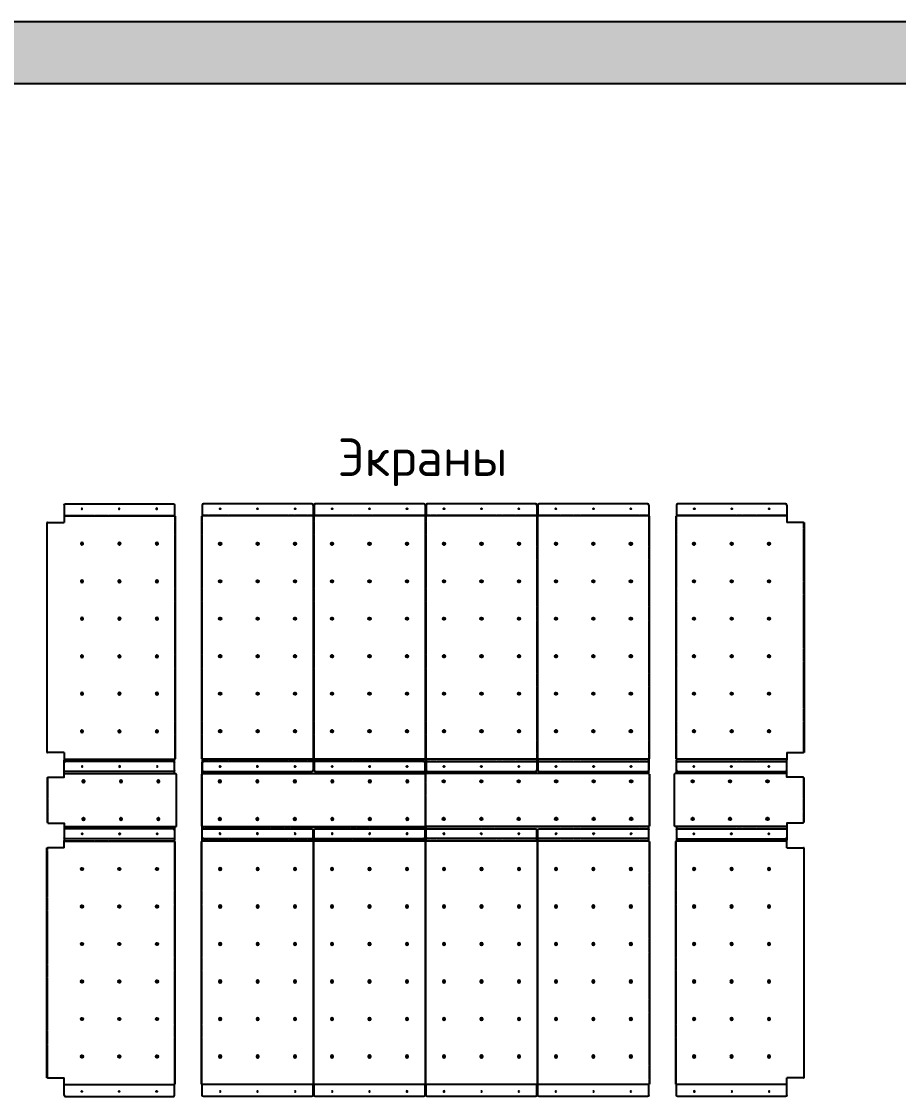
# Model space of a CAD drawing. Header units: millimetres. Extents: x 2140 to 223837, y 2113 to 170313.
# Drawn here: x 163600 to 167111, y 105422 to 109722 of the extents above; entities that cross this region are included whole.
import ezdxf

# ---------------------------------------------------------------- set-up
doc = ezdxf.new("R2010")
doc.units = ezdxf.units.MM
doc.linetypes.add('PHANTOM', pattern=[12.7, 6.35, -1.27, 1.27, -1.27, 1.27, -1.27])
doc.layers.add('Сетка def', color=7, linetype='Continuous')
doc.styles.get("Standard").update_dxf_attribs({"font": 'isocpeur.ttf'})

# ---------------------------------------------------------------- blocks, each defined once
blk = doc.blocks.new('*U1120')
at = {"linetype": 'ByBlock', "ltscale": 300}
h = blk.add_hatch(dxfattribs=at)
h.set_pattern_fill('AR-SAND', color=256, scale=50, style=0)
h.set_pattern_definition([(37.5, (-947182.614, 840980.66), (-3.149668, 96.3411885), [0, -76, 0, -85, 0, -81.25]), (7.5, (-947182.61, 840980.66), (88.488835, 141.107303), [0, -41, 0, -68.5, 0, -26.25]), (327.5, (-947244.114, 840980.66), (155.707093, 0.2829527), [0, -25, 0, -90, 0, -117.5]), (317.5, (-947244.11, 840980.66), (150.30633, 43.883778), [0, -12.5, 0, -59, 0, -67.5])])
h.paths.add_polyline_path([(0, 0), (30045.7, 0), (30045.7, -250), (0, -250)])
blk.add_lwpolyline([(0, 0), (30045.7, 0), (30045.7, -250), (0, -250)], close=True, dxfattribs=at)
blk = doc.blocks.new('SW_CENTERMARKSYMBOL_36')
at = {"color": 0, "linetype": 'Continuous', "lineweight": 18}
for p, q in [((-5, 0), (-7.5, 0)), ((0, 0), (-2.5, 0)), ((0, 5), (0, 7.5)), ((0, 0), (0, 2.5)), ((0, 0), (0, -2.5)), ((0, 0), (2.5, 0)), ((5, 0), (7.5, 0)), ((0, -5), (0, -7.5))]:
    blk.add_line(p, q, dxfattribs=at)
blk = doc.blocks.new('SW_CENTERMARKSYMBOL_37')
at = {"color": 0, "linetype": 'Continuous', "lineweight": 18}
for p, q in [((-5, 0), (-7.5, 0)), ((0, 0), (-2.5, 0)), ((0, 5), (0, 7.5)), ((0, 0), (0, 2.5)), ((0, 0), (0, -2.5)), ((0, 0), (2.5, 0)), ((5, 0), (7.5, 0)), ((0, -5), (0, -7.5))]:
    blk.add_line(p, q, dxfattribs=at)
blk = doc.blocks.new('SW_CENTERMARKSYMBOL_38')
at = {"color": 0, "linetype": 'Continuous', "lineweight": 18}
for p, q in [((-5, 0), (-7.5, 0)), ((0, 0), (-2.5, 0)), ((0, 5), (0, 7.5)), ((0, 0), (0, 2.5)), ((0, 0), (0, -2.5)), ((0, 0), (2.5, 0)), ((5, 0), (7.5, 0)), ((0, -5), (0, -7.5))]:
    blk.add_line(p, q, dxfattribs=at)
blk = doc.blocks.new('SW_CENTERMARKSYMBOL_39')
at = {"color": 0, "linetype": 'Continuous', "lineweight": 18}
for p, q in [((-5, 0), (-7.5, 0)), ((0, 0), (-2.5, 0)), ((0, 5), (0, 7.5)), ((0, 0), (0, 2.5)), ((0, 0), (0, -2.5)), ((0, 0), (2.5, 0)), ((5, 0), (7.5, 0)), ((0, -5), (0, -7.5))]:
    blk.add_line(p, q, dxfattribs=at)
blk = doc.blocks.new('SW_CENTERMARKSYMBOL_40')
at = {"color": 0, "linetype": 'Continuous', "lineweight": 18}
for p, q in [((-5, 0), (-7.5, 0)), ((0, 0), (-2.5, 0)), ((0, 5), (0, 7.5)), ((0, 0), (0, 2.5)), ((0, 0), (0, -2.5)), ((0, 0), (2.5, 0)), ((5, 0), (7.5, 0)), ((0, -5), (0, -7.5))]:
    blk.add_line(p, q, dxfattribs=at)
blk = doc.blocks.new('SW_CENTERMARKSYMBOL_41')
at = {"color": 0, "linetype": 'Continuous', "lineweight": 18}
for p, q in [((-5, 0), (-7.5, 0)), ((0, 0), (-2.5, 0)), ((0, 5), (0, 7.5)), ((0, 0), (0, 2.5)), ((0, 0), (0, -2.5)), ((0, 0), (2.5, 0)), ((5, 0), (7.5, 0)), ((0, -5), (0, -7.5))]:
    blk.add_line(p, q, dxfattribs=at)
blk = doc.blocks.new('SW_CENTERMARKSYMBOL_42')
at = {"color": 0, "linetype": 'Continuous', "lineweight": 18}
for p, q in [((-5, 0), (-7.5, 0)), ((0, 0), (-2.5, 0)), ((0, 5), (0, 7.5)), ((0, 0), (0, 2.5)), ((0, 0), (0, -2.5)), ((0, 0), (2.5, 0)), ((5, 0), (7.5, 0)), ((0, -5), (0, -7.5))]:
    blk.add_line(p, q, dxfattribs=at)
blk = doc.blocks.new('SW_CENTERMARKSYMBOL_43')
at = {"color": 0, "linetype": 'Continuous', "lineweight": 18}
for p, q in [((-5, 0), (-7.5, 0)), ((0, 0), (-2.5, 0)), ((0, 5), (0, 7.5)), ((0, 0), (0, 2.5)), ((0, 0), (0, -2.5)), ((0, 0), (2.5, 0)), ((5, 0), (7.5, 0)), ((0, -5), (0, -7.5))]:
    blk.add_line(p, q, dxfattribs=at)
blk = doc.blocks.new('SW_CENTERMARKSYMBOL_44')
at = {"color": 0, "linetype": 'Continuous', "lineweight": 18}
for p, q in [((-5, 0), (-7.5, 0)), ((0, 0), (-2.5, 0)), ((0, 5), (0, 7.5)), ((0, 0), (0, 2.5)), ((0, 0), (0, -2.5)), ((0, 0), (2.5, 0)), ((5, 0), (7.5, 0)), ((0, -5), (0, -7.5))]:
    blk.add_line(p, q, dxfattribs=at)
blk = doc.blocks.new('SW_CENTERMARKSYMBOL_45')
at = {"color": 0, "linetype": 'Continuous', "lineweight": 18}
for p, q in [((-5, 0), (-7.5, 0)), ((0, 0), (-2.5, 0)), ((0, 5), (0, 7.5)), ((0, 0), (0, 2.5)), ((0, 0), (0, -2.5)), ((0, 0), (2.5, 0)), ((5, 0), (7.5, 0)), ((0, -5), (0, -7.5))]:
    blk.add_line(p, q, dxfattribs=at)
blk = doc.blocks.new('SW_CENTERMARKSYMBOL_46')
at = {"color": 0, "linetype": 'Continuous', "lineweight": 18}
for p, q in [((-5, 0), (-7.5, 0)), ((0, 0), (-2.5, 0)), ((0, 5), (0, 7.5)), ((0, 0), (0, 2.5)), ((0, 0), (0, -2.5)), ((0, 0), (2.5, 0)), ((5, 0), (7.5, 0)), ((0, -5), (0, -7.5))]:
    blk.add_line(p, q, dxfattribs=at)
blk = doc.blocks.new('SW_CENTERMARKSYMBOL_47')
at = {"color": 0, "linetype": 'Continuous', "lineweight": 18}
for p, q in [((-5, 0), (-7.5, 0)), ((0, 0), (-2.5, 0)), ((0, 5), (0, 7.5)), ((0, 0), (0, 2.5)), ((0, 0), (0, -2.5)), ((0, 0), (2.5, 0)), ((5, 0), (7.5, 0)), ((0, -5), (0, -7.5))]:
    blk.add_line(p, q, dxfattribs=at)
blk = doc.blocks.new('SW_CENTERMARKSYMBOL_48')
at = {"color": 0, "linetype": 'Continuous', "lineweight": 18}
for p, q in [((-5, 0), (-7.5, 0)), ((0, 0), (-2.5, 0)), ((0, 5), (0, 7.5)), ((0, 0), (0, 2.5)), ((0, 0), (0, -2.5)), ((0, 0), (2.5, 0)), ((5, 0), (7.5, 0)), ((0, -5), (0, -7.5))]:
    blk.add_line(p, q, dxfattribs=at)
blk = doc.blocks.new('SW_CENTERMARKSYMBOL_49')
at = {"color": 0, "linetype": 'Continuous', "lineweight": 18}
for p, q in [((-5, 0), (-7.5, 0)), ((0, 0), (-2.5, 0)), ((0, 5), (0, 7.5)), ((0, 0), (0, 2.5)), ((0, 0), (0, -2.5)), ((0, 0), (2.5, 0)), ((5, 0), (7.5, 0)), ((0, -5), (0, -7.5))]:
    blk.add_line(p, q, dxfattribs=at)
blk = doc.blocks.new('SW_CENTERMARKSYMBOL_50')
at = {"color": 0, "linetype": 'Continuous', "lineweight": 18}
for p, q in [((-5, 0), (-7.5, 0)), ((0, 0), (-2.5, 0)), ((0, 5), (0, 7.5)), ((0, 0), (0, 2.5)), ((0, 0), (0, -2.5)), ((0, 0), (2.5, 0)), ((5, 0), (7.5, 0)), ((0, -5), (0, -7.5))]:
    blk.add_line(p, q, dxfattribs=at)
blk = doc.blocks.new('SW_CENTERMARKSYMBOL_51')
at = {"color": 0, "linetype": 'Continuous', "lineweight": 18}
for p, q in [((-5, 0), (-7.5, 0)), ((0, 0), (-2.5, 0)), ((0, 5), (0, 7.5)), ((0, 0), (0, 2.5)), ((0, 0), (0, -2.5)), ((0, 0), (2.5, 0)), ((5, 0), (7.5, 0)), ((0, -5), (0, -7.5))]:
    blk.add_line(p, q, dxfattribs=at)
blk = doc.blocks.new('SW_CENTERMARKSYMBOL_52')
at = {"color": 0, "linetype": 'Continuous', "lineweight": 18}
for p, q in [((-5, 0), (-7.5, 0)), ((0, 0), (-2.5, 0)), ((0, 5), (0, 7.5)), ((0, 0), (0, 2.5)), ((0, 0), (0, -2.5)), ((0, 0), (2.5, 0)), ((5, 0), (7.5, 0)), ((0, -5), (0, -7.5))]:
    blk.add_line(p, q, dxfattribs=at)
blk = doc.blocks.new('SW_CENTERMARKSYMBOL_53')
at = {"color": 0, "linetype": 'Continuous', "lineweight": 18}
for p, q in [((-5, 0), (-7.5, 0)), ((0, 0), (-2.5, 0)), ((0, 5), (0, 7.5)), ((0, 0), (0, 2.5)), ((0, 0), (0, -2.5)), ((0, 0), (2.5, 0)), ((5, 0), (7.5, 0)), ((0, -5), (0, -7.5))]:
    blk.add_line(p, q, dxfattribs=at)
blk = doc.blocks.new('экран центр1100')
at = {"color": 0, "linetype": 'Continuous', "lineweight": 25}
for p, q in [((0, -11), (0, -52)), ((439, -6), (5, -6)), ((444, -11), (444, -52)), ((-2, -55.9), (-2, -1025.9)), ((-2, -55.9), (0, -55.9)), ((0, -52), (0, -54)), ((444, -54), (0, -54)), ((0, -54), (0, -55.2)), ((0, -55.2), (0, -55.9)), ((444, -52), (444, -54)), ((444, -54), (444, -55.2)), ((444, -55.2), (444, -55.9)), ((444, -55.9), (446, -55.9)), ((446, -1025.9), (446, -55.9)), ((0, -1025.9), (-2, -1025.9)), ((0, -1025.9), (0, -1026.6)), ((0, -1026.6), (0, -1027.8)), ((444, -1027.8), (0, -1027.8)), ((0, -1027.8), (0, -1029.8)), ((0, -1029.8), (0, -1072)), ((444, -1025.9), (444, -1026.6)), ((446, -1025.9), (444, -1025.9)), ((444, -1026.6), (444, -1027.8)), ((444, -1027.8), (444, -1029.8)), ((444, -1029.8), (444, -1072))]:
    blk.add_line(p, q, dxfattribs=at)
at = {"color": 0, "linetype": 'PHANTOM', "lineweight": 18}
for p, q in [((444, -52), (0, -52)), ((444, -55.2), (0, -55.2)), ((0, -55.9), (0, -1025.9)), ((444, -1025.9), (444, -55.9)), ((444, -1026.6), (0, -1026.6)), ((444, -1029.8), (0, -1029.8))]:
    blk.add_line(p, q, dxfattribs=at)
at = {"color": 0}
blk.add_line((5, -1077), (439, -1077), dxfattribs=at)
at = {"color": 0, "linetype": 'Continuous', "lineweight": 25}
for centre, radius in [((72, -26), 2), ((222, -26), 2), ((372, -26), 2), ((72, -165.9), 5), ((222, -165.9), 5), ((372, -165.9), 5), ((72, -315.9), 5), ((222, -315.9), 5), ((372, -315.9), 5), ((72, -465.9), 5), ((222, -465.9), 5), ((372, -465.9), 5), ((72, -615.9), 5), ((222, -615.9), 5), ((372, -615.9), 5), ((72, -765.9), 5), ((222, -765.9), 5), ((372, -765.9), 5), ((72, -915.9), 5), ((222, -915.9), 5), ((372, -915.9), 5), ((72, -1057), 2), ((222, -1057), 2), ((372, -1057), 2)]:
    blk.add_circle(centre, radius, dxfattribs=at)
for centre, start, end in [((5, -11), 90, 180), ((439, -11), 0, 90)]:
    blk.add_arc(centre, 5, start, end, dxfattribs=at)
at = {"color": 0}
for centre, start, end in [((5, -1072), 180, 270), ((439, -1072), 270, 0)]:
    blk.add_arc(centre, 5, start, end, dxfattribs=at)
at = {"color": 0, "linetype": 'Continuous', "lineweight": 0, "rotation": 90}
for name, p in [('SW_CENTERMARKSYMBOL_45', (72, -165.9)), ('SW_CENTERMARKSYMBOL_44', (222, -165.9)), ('SW_CENTERMARKSYMBOL_37', (372, -165.9)), ('SW_CENTERMARKSYMBOL_42', (72, -315.9)), ('SW_CENTERMARKSYMBOL_38', (222, -315.9)), ('SW_CENTERMARKSYMBOL_43', (372, -315.9)), ('SW_CENTERMARKSYMBOL_40', (72, -465.9)), ('SW_CENTERMARKSYMBOL_41', (222, -465.9)), ('SW_CENTERMARKSYMBOL_39', (372, -465.9)), ('SW_CENTERMARKSYMBOL_51', (72, -615.9)), ('SW_CENTERMARKSYMBOL_52', (222, -615.9)), ('SW_CENTERMARKSYMBOL_50', (372, -615.9)), ('SW_CENTERMARKSYMBOL_49', (72, -765.9)), ('SW_CENTERMARKSYMBOL_48', (222, -765.9)), ('SW_CENTERMARKSYMBOL_53', (372, -765.9)), ('SW_CENTERMARKSYMBOL_46', (72, -915.9)), ('SW_CENTERMARKSYMBOL_36', (222, -915.9)), ('SW_CENTERMARKSYMBOL_47', (372, -915.9))]:
    blk.add_blockref(name, p, dxfattribs=at)
blk = doc.blocks.new('экран бок 1100')
at = {"color": 0, "linetype": 'Continuous', "lineweight": 25}
for p, q in [((0, -11), (0, -52)), ((437, -6), (5, -6)), ((442, -11), (442, -52)), ((-2, -55.9), (-2, -1025.9)), ((-2, -55.9), (0, -55.9)), ((0, -52), (0, -54)), ((442, -54), (0, -54)), ((0, -54), (0, -55.2)), ((0, -55.2), (0, -55.9)), ((442, -52), (442, -54)), ((442, -54), (442, -55.2)), ((442, -55.2), (442, -81)), ((509, -81), (442, -81)), ((509, -81), (511, -81)), ((511, -81), (511, -1000.8)), ((0, -1025.9), (-2, -1025.9)), ((0, -1025.9), (0, -1026.6)), ((0, -1026.6), (0, -1027.8)), ((442, -1027.8), (0, -1027.8)), ((0, -1027.8), (0, -1029.8)), ((0, -1072), (0, -1031)), ((442, -1000.8), (509, -1000.8)), ((442, -1000.8), (442, -1026.6)), ((442, -1026.6), (442, -1027.8)), ((442, -1027.8), (442, -1029.8)), ((442, -1072), (442, -1031)), ((511, -1000.8), (509, -1000.8)), ((5, -1077), (437, -1077))]:
    blk.add_line(p, q, dxfattribs=at)
at = {"color": 0, "linetype": 'PHANTOM', "lineweight": 18}
for p, q in [((442, -52), (0, -52)), ((442, -55.2), (0, -55.2)), ((0, -55.9), (0, -1025.9)), ((509, -1000.8), (509, -81)), ((442, -1026.6), (0, -1026.6)), ((442, -1029.8), (0, -1029.8))]:
    blk.add_line(p, q, dxfattribs=at)
at = {"color": 0, "linetype": 'Continuous', "lineweight": 25}
for centre, radius in [((72, -26), 2), ((222, -26), 2), ((372, -26), 2), ((71, -165.9), 5), ((221, -165.9), 5), ((371, -165.9), 5), ((71, -315.9), 5), ((221, -315.9), 5), ((371, -315.9), 5), ((71, -465.9), 5), ((221, -465.9), 5), ((371, -465.9), 5), ((71, -615.9), 5), ((221, -615.9), 5), ((371, -615.9), 5), ((71, -765.9), 5), ((221, -765.9), 5), ((371, -765.9), 5), ((71, -915.9), 5), ((221, -915.9), 5), ((371, -915.9), 5), ((70, -1057), 2), ((220, -1057), 2), ((370, -1057), 2)]:
    blk.add_circle(centre, radius, dxfattribs=at)
for centre, start, end in [((5, -11), 90, 180), ((437, -11), 0, 90), ((5, -1072), 180, 270), ((437, -1072), 270, 0)]:
    blk.add_arc(centre, 5, start, end, dxfattribs=at)
at = {"color": 0, "linetype": 'Continuous', "lineweight": 0, "rotation": 90}
for name, p in [('SW_CENTERMARKSYMBOL_45', (71, -165.9)), ('SW_CENTERMARKSYMBOL_44', (221, -165.9)), ('SW_CENTERMARKSYMBOL_37', (371, -165.9)), ('SW_CENTERMARKSYMBOL_42', (71, -315.9)), ('SW_CENTERMARKSYMBOL_38', (221, -315.9)), ('SW_CENTERMARKSYMBOL_43', (371, -315.9)), ('SW_CENTERMARKSYMBOL_40', (71, -465.9)), ('SW_CENTERMARKSYMBOL_41', (221, -465.9)), ('SW_CENTERMARKSYMBOL_39', (371, -465.9)), ('SW_CENTERMARKSYMBOL_51', (71, -615.9)), ('SW_CENTERMARKSYMBOL_52', (221, -615.9)), ('SW_CENTERMARKSYMBOL_50', (371, -615.9)), ('SW_CENTERMARKSYMBOL_49', (71, -765.9)), ('SW_CENTERMARKSYMBOL_48', (221, -765.9)), ('SW_CENTERMARKSYMBOL_53', (371, -765.9)), ('SW_CENTERMARKSYMBOL_46', (71, -915.9)), ('SW_CENTERMARKSYMBOL_36', (221, -915.9)), ('SW_CENTERMARKSYMBOL_47', (371, -915.9))]:
    blk.add_blockref(name, p, dxfattribs=at)
blk = doc.blocks.new('вставка 1')
at = {"color": 0, "linetype": 'Continuous', "lineweight": 25}
for p, q in [((2, 107.9), (2, 150.1)), ((894, 107.9), (894, 150.1)), ((2, 104), (0, 104)), ((0, -104), (0, 104)), ((2, 105.9), (2, 107.9)), ((894, 105.9), (2, 105.9)), ((2, 104.7), (2, 105.9)), ((2, 104), (2, 104.7)), ((894, 105.9), (894, 107.9)), ((894, 104.7), (894, 105.9)), ((894, 104), (894, 104.7)), ((896, 104), (894, 104)), ((896, 104), (896, -104)), ((0, -104), (2, -104)), ((2, -104.7), (2, -104)), ((2, -105.9), (2, -104.7)), ((894, -105.9), (2, -105.9)), ((2, -107.9), (2, -105.9)), ((2, -148.9), (2, -107.9)), ((894, -104.7), (894, -104)), ((894, -104), (896, -104)), ((894, -105.9), (894, -104.7)), ((894, -107.9), (894, -105.9)), ((894, -148.9), (894, -107.9)), ((889, -153.9), (7, -153.9))]:
    blk.add_line(p, q, dxfattribs=at)
at = {"color": 0}
blk.add_line((7, 155.1), (889, 155.1), dxfattribs=at)
at = {"color": 0, "linetype": 'PHANTOM', "lineweight": 18}
for p, q in [((894, 107.9), (2, 107.9)), ((894, 104.7), (2, 104.7)), ((2, -104), (2, 104)), ((894, 104), (894, -104)), ((894, -104.7), (2, -104.7)), ((894, -107.9), (2, -107.9))]:
    blk.add_line(p, q, dxfattribs=at)
at = {"color": 0, "linetype": 'Continuous', "lineweight": 25}
for centre, radius in [((73, 135.1), 2), ((223, 135.1), 2), ((373, 135.1), 2), ((523, 135.1), 2), ((673, 135.1), 2), ((823, 135.1), 2), ((73, 75), 5), ((223, 75), 5), ((373, 75), 5), ((523, 75), 5), ((673, 75), 5), ((823, 75), 5), ((73, -75), 5), ((223, -75), 5), ((373, -75), 5), ((523, -75), 5), ((673, -75), 5), ((823, -75), 5), ((73, -133.9), 2), ((223, -133.9), 2), ((373, -133.9), 2), ((523, -133.9), 2), ((673, -133.9), 2), ((823, -133.9), 2)]:
    blk.add_circle(centre, radius, dxfattribs=at)
at = {"color": 0}
for centre, start, end in [((7, 150.1), 90, 180), ((889, 150.1), 0, 90)]:
    blk.add_arc(centre, 5, start, end, dxfattribs=at)
at = {"color": 0, "linetype": 'Continuous', "lineweight": 25}
for centre, start, end in [((7, -148.9), 180, 270), ((889, -148.9), 270, 0)]:
    blk.add_arc(centre, 5, start, end, dxfattribs=at)
at = {"color": 0, "linetype": 'Continuous', "lineweight": 0, "xscale": -1, "rotation": 90}
for name, p in [('SW_CENTERMARKSYMBOL_46', (73, 75)), ('SW_CENTERMARKSYMBOL_36', (223, 75)), ('SW_CENTERMARKSYMBOL_47', (373, 75)), ('SW_CENTERMARKSYMBOL_36', (523, 75)), ('SW_CENTERMARKSYMBOL_47', (673, 75)), ('SW_CENTERMARKSYMBOL_36', (823, 75)), ('SW_CENTERMARKSYMBOL_49', (73, -75)), ('SW_CENTERMARKSYMBOL_48', (223, -75)), ('SW_CENTERMARKSYMBOL_53', (373, -75)), ('SW_CENTERMARKSYMBOL_48', (523, -75)), ('SW_CENTERMARKSYMBOL_53', (673, -75)), ('SW_CENTERMARKSYMBOL_48', (823, -75))]:
    blk.add_blockref(name, p, dxfattribs=at)
blk = doc.blocks.new('вставка 1 бок')
at = {"color": 0, "linetype": 'Continuous', "lineweight": 25}
for p, q in [((8, 107.9), (8, 150.1)), ((450, 107.9), (450, 150.1)), ((2, 104), (0, 104)), ((0, -104), (0, 104)), ((450, 105.9), (2, 105.9)), ((2, 104.7), (2, 105.9)), ((2, 104), (2, 104.7)), ((8, 105.9), (8, 107.9)), ((450, 105.9), (450, 107.9)), ((450, 104.7), (450, 105.9)), ((516, 91), (516, 91.7)), ((518, 91), (516, 91)), ((518, 91), (518, -89.8)), ((2, -104), (0, -104)), ((2, -104), (2, -104.7)), ((2, -104.7), (2, -105.9)), ((450, -105.9), (2, -105.9)), ((8, -105.9), (8, -107.9)), ((8, -107.9), (8, -150.1)), ((450, -104.7), (450, -105.9)), ((450, -105.9), (450, -107.9)), ((450, -107.9), (450, -150.1)), ((516, -90.5), (516, -89.8)), ((516, -89.8), (518, -89.8)), ((516, -91.7), (516, -90.5))]:
    blk.add_line(p, q, dxfattribs=at)
at = {"color": 0}
for p, q in [((13, 155.1), (445, 155.1)), ((13, -155.1), (445, -155.1))]:
    blk.add_line(p, q, dxfattribs=at)
at = {"color": 0, "linetype": 'PHANTOM', "lineweight": 18}
for p, q in [((450, 104.7), (2, 104.7)), ((2, -104), (2, 104)), ((450, 107.9), (8, 107.9)), ((516, 91), (516, -89.8)), ((450, -104.7), (2, -104.7)), ((450, -107.9), (8, -107.9))]:
    blk.add_line(p, q, dxfattribs=at)
at = {"color": 0}
for points in [[(516, 91.7), (450, 91.7), (450, 104.7)], [(516, -91.7), (450, -91.7), (450, -104.7)]]:
    blk.add_lwpolyline(points, dxfattribs=at)
at = {"color": 0, "linetype": 'Continuous', "lineweight": 25}
for centre, radius in [((78, 135.1), 2), ((228, 135.1), 2), ((378, 135.1), 2), ((73, 75), 5), ((223, 75), 5), ((373, 75), 5), ((73, -75), 5), ((223, -75), 5), ((373, -75), 5), ((78, -135.1), 2), ((228, -135.1), 2), ((378, -135.1), 2)]:
    blk.add_circle(centre, radius, dxfattribs=at)
at = {"color": 0}
for centre, start, end in [((13, 150.1), 90, 180), ((445, 150.1), 0, 90), ((13, -150.1), 180, 270), ((445, -150.1), 270, 0)]:
    blk.add_arc(centre, 5, start, end, dxfattribs=at)
at = {"color": 0, "linetype": 'Continuous', "lineweight": 0, "xscale": -1.000000000000001, "rotation": 90}
for name, p in [('SW_CENTERMARKSYMBOL_46', (73, 75)), ('SW_CENTERMARKSYMBOL_36', (223, 75)), ('SW_CENTERMARKSYMBOL_47', (373, 75)), ('SW_CENTERMARKSYMBOL_49', (73, -75)), ('SW_CENTERMARKSYMBOL_48', (223, -75)), ('SW_CENTERMARKSYMBOL_53', (373, -75))]:
    blk.add_blockref(name, p, dxfattribs=at)

msp = doc.modelspace()

# ---------------------------------------------------------------- block references
at = {"color": 0, "lineweight": 0}
msp.add_blockref('*U1120', (152662.2, 109722.5), dxfattribs=at)
at = {"color": 6, "xscale": -1}
for name, p in [('экран бок 1100', (164213.4, 107799.2)), ('вставка 1 бок', (164221.4, 106607.7)), ('вставка 1', (165217.4, 106607.7))]:
    msp.add_blockref(name, p, dxfattribs=at)
at = {"color": 6}
for name, p in [('экран центр1100', (164323.4, 107799.2)), ('экран центр1100', (164771.4, 107799.2)), ('экран центр1100', (165219.4, 107799.2)), ('экран центр1100', (165667.4, 107799.2)), ('экран бок 1100', (166221.4, 107799.2)), ('вставка 1', (165217.4, 106607.7)), ('вставка 1 бок', (166213.4, 106607.7))]:
    msp.add_blockref(name, p, dxfattribs=at)
at = {"color": 6, "rotation": 180}
msp.add_blockref('экран бок 1100', (164213.4, 105416.2), dxfattribs=at)
at = {"color": 6, "xscale": -1, "rotation": 180}
for name, p in [('экран центр1100', (164323.4, 105416.2)), ('экран центр1100', (164771.4, 105416.2)), ('экран центр1100', (165219.4, 105416.2)), ('экран центр1100', (165667.4, 105416.2)), ('экран бок 1100', (166221.4, 105416.2))]:
    msp.add_blockref(name, p, dxfattribs=at)

# ---------------------------------------------------------------- texts
at = {"layer": 'Сетка def', "color": 6, "insert": (165205.9, 107959), "char_height": 150, "width": 5651.487, "attachment_point": 5}
msp.add_mtext('Экраны', dxfattribs=at)

doc.saveas('drawing.dxf')
